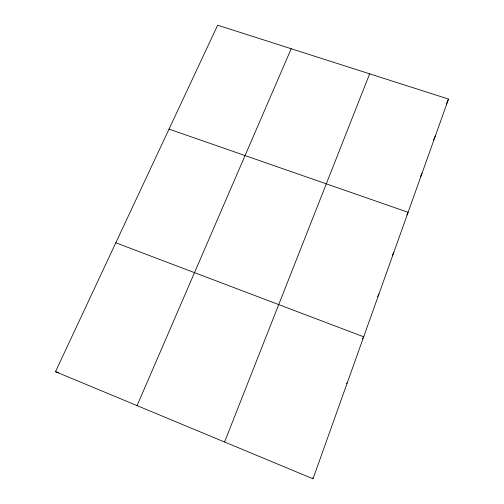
<?xml version="1.0" encoding="UTF-8"?>
<svg xmlns="http://www.w3.org/2000/svg" width="504" height="504" viewBox="0 0 504 504"><rect width="100%" height="100%" fill="white"/><g stroke="black" fill="none" stroke-linecap="round" stroke-linejoin="round"><path stroke-width="0.76" d="M313.016 478.8L448.516 99.067L217.659 25.2L55.484 371.681L313.016 478.8L312.575 477.83M224.57 442.014L369.652 73.83M137.075 405.619L291.205 48.73M446.386 103.982L448.516 99.067M433.566 139.929L435.462 135.658M420.462 176.759L421.999 173.382M406.848 214.988L408.114 212.304L169.023 129.106M392.471 255.112L393.775 252.479M377.628 296.484L378.97 293.964M362.489 338.795L363.68 336.823L115.813 242.796M346.531 383.588L347.382 382.505M55.484 371.681L58.382 372.569"/></g></svg>
